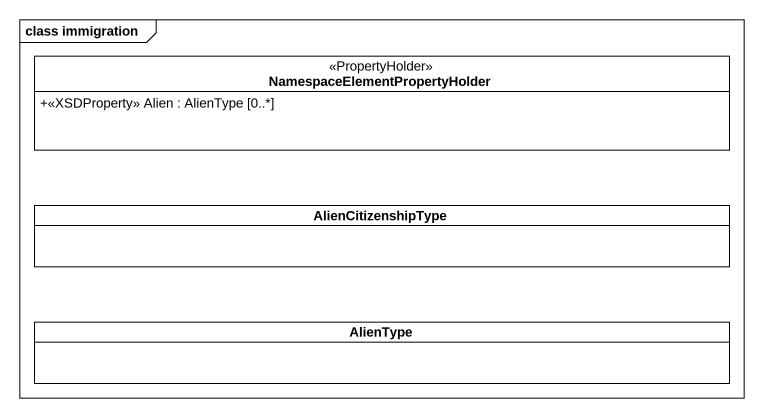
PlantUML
@startuml
mainframe class immigration
hide circle
hide empty members
skinparam classAttributeIconSize 0
class "NamespaceElementPropertyHolder" as NamespaceElementPropertyHold <<PropertyHolder>> {
  +<<XSDProperty>> Alien : AlienType [0..*]
}
class AlienCitizenshipType
class AlienType
@enduml
